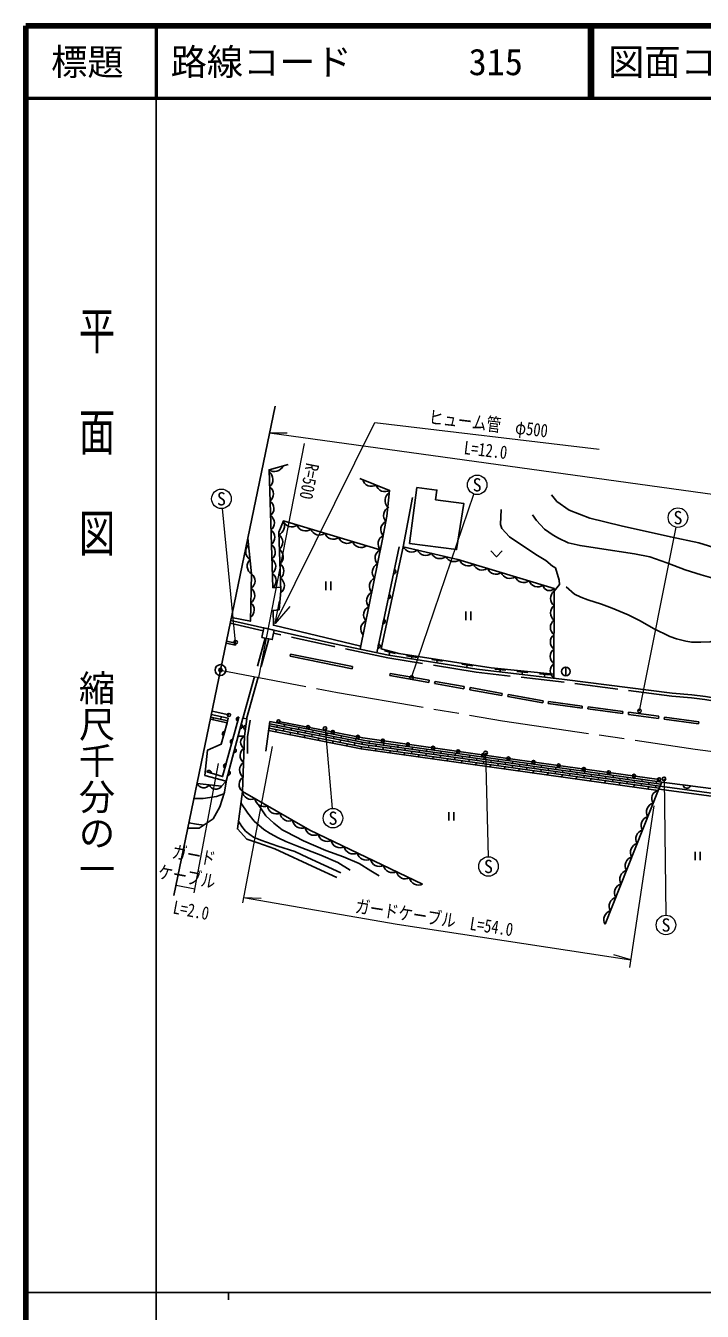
# Model space of a CAD drawing. Units: millimetres at full size, sheet at 1:1000; details may follow other scales. Extents: x 40000 to 680000, y 20000 to 380000.
# Drawn here: x 40000 to 133382, y 202409 to 380000 of the extents above; entities that cross this region are included whole.
import ezdxf
from ezdxf.enums import TextEntityAlignment as Align

# ---------------------------------------------------------------- set-up
doc = ezdxf.new("R2010")
doc.units = ezdxf.units.MM
doc.header["$LTSCALE"] = 1000
doc.header["$PDMODE"] = 32
doc.header["$PDSIZE"] = 500
doc.linetypes.add('CHAIN', pattern=[18.5, 12, -1.5, 3.5, -1.5])
doc.linetypes.add('DASHED', pattern=[7.5, 6, -1.5])
for name, color, linetype, lineweight in [('0_16', 7, 'Continuous', 13), ('M-BGD', 7, 'Continuous', 25), ('M-BMK', 2, 'CHAIN', 13), ('M-BMK-OTRS', 5, 'Continuous', 25), ('M-BMK-SRVR', 3, 'Continuous', 25), ('M-STR-HTXT', 7, 'Continuous', 13), ('M-STR-STRC', 7, 'Continuous', 25), ('M-TTL', 2, 'Continuous', 140), ('M-TTL-BAND', 7, 'Continuous', 25), ('M-TTL-LINE', 7, 'Continuous', 50)]:
    doc.layers.add(name, color=color, linetype=linetype, lineweight=lineweight)
doc.layers.add('M-OTRS', color=6, linetype='Continuous')
doc.layers.add('M-TTL-TXT', color=7, linetype='Continuous')
doc.styles.add('@ＭＳ ゴシック', font='')
doc.styles.add('ＭＳ ゴシック', font='')
doc.styles.get('@ＭＳ ゴシック').set_extended_font_data('@MS Gothic')
doc.styles.get('ＭＳ ゴシック').set_extended_font_data('MS Gothic')

msp = doc.modelspace()

# ---------------------------------------------------------------- linework, layer by layer
at = {"layer": '0_16'}
for p, q in [((74410, 297438), (75025, 300483)), ((74410, 297438), (75745, 300125)), ((76465, 299767), (74410, 297438))]:
    msp.add_line(p, q, dxfattribs=at)
at = {"layer": 'M-BGD'}
for p, q in [((88458, 293391), (91541, 307993)), ((90883, 304875), (90753, 304262)), ((75209, 302431), (74099, 302332)), ((81428, 303200), (81428, 302026)), ((82128, 303200), (82128, 302026)), ((90160, 301450), (90030, 300838)), ((100737, 299074), (100737, 297900)), ((101437, 299074), (101437, 297900)), ((89436, 298026), (89307, 297413)), ((67708, 294993), (69020, 294727)), ((67648, 294699), (68960, 294433)), ((69020, 294727), (68960, 294433)), ((76562, 293201), (76502, 292907)), ((76562, 293201), (85094, 291473)), ((88713, 294601), (88584, 293989)), ((90973, 293257), (89523, 293639)), ((90248, 293448), (90172, 293158)), ((76502, 292907), (85038, 291179)), ((85094, 291473), (85035, 291179)), ((94039, 292732), (92557, 292959)), ((93298, 292845), (93253, 292549)), ((97516, 292198), (96033, 292426)), ((96775, 292312), (96729, 292016)), ((101691, 291558), (100208, 291785)), ((100949, 291672), (100904, 291375)), ((114548, 291392), (114548, 290192)), ((90319, 290536), (90266, 290241)), ((90266, 290241), (95632, 289278)), ((90319, 290536), (95685, 289574)), ((95685, 289574), (95632, 289278)), ((106254, 290956), (104763, 291113)), ((105509, 291034), (105477, 290736)), ((109300, 290635), (107808, 290792)), ((108554, 290713), (108522, 290415)), ((112397, 290308), (110905, 290465)), ((111651, 290387), (111619, 290088)), ((96496, 289428), (96443, 289133)), ((96443, 289133), (100485, 288408)), ((96496, 289428), (100538, 288703)), ((100538, 288703), (100485, 288408)), ((101348, 288558), (101295, 288263)), ((101295, 288263), (105717, 287470)), ((101348, 288558), (105770, 287765)), ((105770, 287765), (105717, 287470)), ((106580, 287620), (106527, 287324)), ((106527, 287324), (111365, 286456)), ((106580, 287620), (111412, 286753)), ((111412, 286753), (111359, 286458)), ((112161, 286652), (112124, 286354)), ((112124, 286354), (116785, 285725)), ((112161, 286652), (116822, 286022)), ((116821, 286013), (116784, 285716)), ((65486, 284226), (67825, 283688)), ((67887, 283991), (65538, 284476)), ((67961, 284347), (65611, 284832)), ((65712, 285319), (68050, 284781)), ((66982, 284549), (66908, 284193)), ((69269, 283897), (69435, 284500)), ((117626, 285914), (117589, 285616)), ((117589, 285616), (122379, 284969)), ((117626, 285914), (122415, 285267)), ((122414, 285258), (122377, 284960)), ((123219, 285159), (123182, 284861)), ((123182, 284861), (127340, 284299)), ((123219, 285159), (127377, 284597)), ((127376, 284588), (127339, 284291)), ((128180, 284489), (128143, 284191)), ((128143, 284191), (132862, 283554)), ((128180, 284489), (132899, 283852)), ((67311, 281910), (67485, 282512)), ((69753, 283519), (69593, 282914)), ((70315, 282726), (70394, 283347)), ((73716, 283878), (73122, 279783)), ((74582, 282772), (74519, 282459)), ((74704, 283377), (74643, 283074)), ((75623, 282878), (75563, 282575)), ((75743, 283471), (75684, 283180)), ((76543, 282378), (76480, 282066)), ((76664, 282983), (76604, 282681)), ((77584, 282484), (77524, 282182)), ((77703, 283078), (77645, 282786)), ((78625, 282589), (78565, 282287)), ((79664, 282684), (79606, 282392)), ((132898, 283843), (132861, 283545)), ((68425, 280824), (68590, 281427)), ((78504, 281985), (78441, 281672)), ((79545, 282090), (79484, 281788)), ((80465, 281591), (80402, 281278)), ((80586, 282195), (80526, 281893)), ((81506, 281696), (81445, 281394)), ((81625, 282290), (81567, 281999)), ((82426, 281197), (82363, 280884)), ((82547, 281802), (82486, 281500)), ((83467, 281303), (83406, 281000)), ((83586, 281897), (83528, 281605)), ((84387, 280804), (84324, 280491)), ((84508, 281408), (84447, 281106)), ((85428, 280909), (85367, 280607)), ((85547, 281503), (85488, 281211)), ((86469, 281014), (86408, 280712)), ((87443, 281161), (87403, 280871)), ((88393, 280732), (88351, 280431)), ((89424, 280884), (89383, 280594)), ((91405, 280607), (91364, 280316)), ((68868, 280179), (68708, 279574)), ((86347, 280410), (86285, 280097)), ((87361, 280570), (87318, 280269)), ((88309, 280130), (88265, 279819)), ((89341, 280293), (89299, 279992)), ((90289, 279853), (90246, 279541)), ((90374, 280455), (90332, 280154)), ((91322, 280015), (91280, 279714)), ((92270, 279576), (92226, 279264)), ((92354, 280178), (92312, 279877)), ((93303, 279738), (93260, 279437)), ((93385, 280330), (93345, 280039)), ((94251, 279298), (94207, 278987)), ((94335, 279900), (94293, 279599)), ((95283, 279461), (95241, 279160)), ((95366, 280052), (95325, 279762)), ((96231, 279021), (96188, 278709)), ((96316, 279623), (96274, 279322)), ((97264, 279184), (97222, 278882)), ((97347, 279775), (97306, 279485)), ((98296, 279346), (98254, 279045)), ((99245, 278906), (99203, 278605)), ((99327, 279498), (99287, 279207)), ((100277, 279069), (100235, 278768)), ((101308, 279221), (101267, 278930)), ((103289, 278943), (103248, 278653)), ((67497, 277449), (67663, 278052)), ((68046, 277074), (67886, 276469)), ((98212, 278744), (98169, 278432)), ((100193, 278467), (100149, 278155)), ((101225, 278629), (101183, 278328)), ((102174, 278189), (102130, 277878)), ((102258, 278791), (102216, 278490)), ((103206, 278352), (103164, 278051)), ((104154, 277912), (104111, 277600)), ((104239, 278514), (104196, 278213)), ((105187, 278074), (105145, 277773)), ((105270, 278666), (105229, 278376)), ((106135, 277635), (106091, 277323)), ((106219, 278237), (106177, 277936)), ((107167, 277797), (107125, 277496)), ((107250, 278389), (107210, 278098)), ((108116, 277358), (108072, 277046)), ((108200, 277960), (108158, 277659)), ((109148, 277520), (109106, 277219)), ((109231, 278111), (109190, 277821)), ((110096, 277080), (110053, 276769)), ((110181, 277682), (110138, 277381)), ((111129, 277243), (111087, 276942)), ((111212, 277834), (111171, 277544)), ((112161, 277405), (112119, 277104)), ((113192, 277557), (113152, 277266)), ((114142, 277128), (114100, 276827)), ((115173, 277280), (115132, 276989)), ((64728, 276443), (67672, 275663)), ((64990, 276950), (65589, 276767)), ((112077, 276803), (112033, 276491)), ((113109, 276965), (113067, 276664)), ((114058, 276526), (114014, 276214)), ((115090, 276688), (115048, 276387)), ((116038, 276248), (115995, 275937)), ((116123, 276851), (116081, 276550)), ((117071, 276411), (117029, 276110)), ((117154, 277002), (117113, 276712)), ((118019, 275971), (117975, 275660)), ((118103, 276573), (118061, 276272)), ((119052, 276134), (119009, 275833)), ((119134, 276725), (119094, 276435)), ((120000, 275694), (119956, 275382)), ((120084, 276296), (120042, 275995)), ((121032, 275856), (120990, 275555)), ((121115, 276448), (121074, 276157)), ((121980, 275417), (121937, 275105)), ((122065, 276019), (122023, 275718)), ((123013, 275579), (122971, 275278)), ((123096, 276171), (123055, 275880)), ((124045, 275742), (124003, 275440)), ((124994, 275302), (124951, 275001)), ((125076, 275893), (125036, 275603)), ((126026, 275464), (125984, 275163)), ((127057, 275616), (127016, 275326)), ((127288, 274356), (127780, 275515)), ((127780, 275515), (145032, 273237)), ((119985, 255866), (127288, 274356)), ((123961, 275139), (123917, 274828)), ((125942, 274862), (125898, 274551)), ((126974, 275025), (126932, 274724)), ((127372, 274554), (144870, 272211)), ((127534, 274935), (144932, 272606)), ((131741, 274992), (130759, 275122)), ((98380, 271366), (98380, 270192)), ((99080, 271366), (99080, 270192)), ((132399, 265888), (132399, 264714)), ((133099, 265888), (133099, 264714))]:
    msp.add_line(p, q, dxfattribs=at)
at = {"layer": 'M-BGD', "linetype": 'DASHED'}
for p, q in [((72787, 296419), (68211, 297445)), ((69988, 284320), (73069, 295388)), ((70486, 284242), (73560, 295287))]:
    msp.add_line(p, q, dxfattribs=at)
at = {"layer": 'M-BGD'}
for points in [[(76215, 319388), (73584, 318665), (74099, 302332)], [(86161, 293876), (89241, 309062), (89864, 312271), (90227, 315815), (86104, 317452)], [(93981, 316215), (92982, 308476), (99479, 307636), (100488, 313983), (96568, 314525), (96752, 315851), (93980, 316208)], [(112899, 290406), (104240, 291319), (91507, 293272), (89065, 293914), (92115, 308034), (93370, 314824)], [(112567, 315174), (113298, 314278), (115023, 313093), (117877, 311987), (122168, 310926), (128994, 309389), (132895, 308579), (137630, 307072), (141725, 305514), (147914, 303076), (149163, 302697), (151585, 302315), (153173, 302100), (154524, 301654), (155255, 301341), (155458, 301097), (155394, 300971)], [(112936, 301882), (113682, 302788), (113647, 303421), (113103, 305089), (112713, 305334), (111770, 306146), (110409, 306943), (106792, 309391), (105705, 310529), (105532, 311118), (105628, 313160)], [(88944, 307597), (75571, 311581), (74913, 310052), (75229, 301916)], [(154043, 300053), (153199, 300602), (152153, 300901), (151474, 301101), (149450, 301714), (146994, 302163), (144638, 302415), (143208, 302504), (139221, 302920), (136457, 303313), (134855, 303671), (133245, 304150), (130999, 304847), (128507, 305824), (126140, 306629), (124046, 307031), (119207, 307767), (116513, 308179), (114884, 308567), (113521, 309197), (112819, 309609), (111594, 310449), (110510, 311637), (109950, 312424)], [(70646, 309226), (71179, 304273), (71008, 297721), (68384, 298263)], [(112898, 289867), (112938, 302264), (99639, 306281), (92115, 308034)], [(104185, 307438), (104981, 306642), (105776, 307438)], [(86240, 294270), (74184, 297169), (74146, 299195), (74960, 299317), (75229, 301916)], [(152557, 298587), (150683, 299720), (149368, 300455), (148276, 300592), (147510, 300592), (146650, 300398), (144609, 299678), (140595, 297688), (135852, 295405), (134454, 294902), (133178, 294855), (131934, 294838), (131103, 294998), (129832, 295316), (128925, 295639), (126632, 296720), (124808, 297771), (123142, 298632), (120949, 299536), (119457, 300089), (117575, 300688), (116601, 301050), (115744, 301473), (114607, 302488)], [(144751, 285609), (133813, 287318), (131922, 287547), (129210, 287787), (114376, 289696), (102248, 291099), (90062, 293052), (82636, 294621), (68299, 297835)], [(67961, 284347), (67825, 283688), (66972, 280734), (65078, 279907), (64728, 276443)], [(69435, 284500), (67176, 276279), (65050, 276932)], [(65929, 284395), (65882, 284169), (65873, 284137)], [(67712, 275814), (69966, 284323), (70508, 284239), (70201, 281834), (69312, 281854)], [(70995, 284062), (70622, 281746), (70622, 279478)], [(73539, 282656), (86305, 280093), (127288, 274356)], [(73585, 282972), (86432, 280393), (127415, 274656)], [(73629, 283278), (86555, 280683), (127538, 274946)], [(73674, 283583), (86678, 280972), (127661, 275235)], [(73716, 283878), (86797, 281252), (127780, 275515)], [(74890, 283895), (86520, 281617), (106224, 278811), (127427, 275882)], [(70201, 281834), (69902, 274212), (69208, 269053), (70516, 267619), (72058, 267142), (74395, 266314), (80116, 263615), (82920, 262353)], [(62379, 269171), (63942, 269143), (65892, 270446), (66777, 272107), (67437, 274140), (67712, 275814)], [(63652, 275340), (67036, 274934), (67672, 275663)], [(63216, 273227), (64493, 273232), (66315, 273522), (67356, 273892)], [(94788, 261422), (79223, 268849), (69902, 274212)], [(84785, 263350), (83075, 264385), (80732, 265420), (77531, 266660), (75904, 267324), (74857, 267814), (73737, 268395), (72852, 268983), (71548, 270113), (70639, 271205), (69693, 272657)], [(72108, 272380), (73158, 270869), (74251, 269835), (75416, 268899), (75951, 268629), (78323, 267382), (81402, 266049), (83840, 265173), (86012, 264256), (87613, 263266), (88791, 262549)], [(69351, 270118), (69806, 269399), (70332, 268736), (70923, 268276), (71426, 267920), (72428, 267502), (74812, 266678), (77126, 265928), (78873, 265079), (83472, 262997)], [(62522, 269865), (63585, 269691), (64581, 269570)]]:
    msp.add_lwpolyline(points, dxfattribs=at)
msp.add_lwpolyline([(72596, 295485), (74033, 295190), (74294, 296491), (72862, 296812)], close=True, dxfattribs=at)
at = {"layer": 'M-BGD', "linetype": 'DASHED'}
msp.add_lwpolyline([(185865, 279483), (178910, 280102), (167835, 281431), (167583, 281643), (149647, 284439), (133758, 286922), (131881, 287149), (129167, 287389), (114328, 289299), (102193, 290702), (89989, 292659), (82551, 294230), (74219, 296098)], dxfattribs=at)
at = {"layer": 'M-BGD'}
for centre, radius in [((114548, 290792), 600), ((68050, 284781), 225), ((74890, 283895), 225), ((78970, 283096), 225), ((82405, 282423), 225), ((85840, 281750), 225), ((89299, 281221), 225), ((92764, 280728), 225), ((96229, 280235), 225), ((99694, 279741), 225), ((103159, 279248), 225), ((106624, 278756), 225), ((110091, 278277), 225), ((113558, 277798), 225), ((117025, 277319), 225), ((120493, 276840), 225), ((123960, 276361), 225), ((127427, 275882), 225)]:
    msp.add_circle(centre, radius, dxfattribs=at)
for centre, radius, start, end in [((74350, 319653), 1250, 232.24757, 338.50777), ((72877, 317301), 1250, 308.67366, 54.93386), ((72940, 315302), 1250, 308.67366, 54.93386), ((87715, 317619), 1250, 195.22435, 301.48455), ((89574, 316881), 1250, 195.22435, 301.48455), ((90838, 314419), 1250, 121.01184, 227.27204), ((73003, 313303), 1250, 308.67366, 54.93386), ((90645, 312360), 1250, 115.89209, 222.1523), ((73066, 311304), 1250, 308.67366, 54.93386), ((74332, 310909), 1374, 295.70725, 27.28989), ((76699, 312028), 1250, 200.27851, 306.53872), ((78616, 311457), 1250, 200.27851, 306.53872), ((90264, 310397), 1250, 115.89209, 222.1523), ((73129, 309305), 1250, 308.67366, 54.93386), ((74217, 308643), 1250, 309.09938, 55.35959), ((80533, 310886), 1250, 200.27851, 306.53872), ((82449, 310314), 1250, 200.27851, 306.53872), ((84366, 309743), 1250, 200.27851, 306.53872), ((89878, 308428), 1250, 115.40314, 221.66335), ((71604, 307336), 1250, 133.00655, 239.26675), ((73192, 307306), 1250, 308.67366, 54.93386), ((74295, 306644), 1250, 309.09938, 55.35959), ((86283, 309172), 1250, 200.27851, 306.53872), ((89480, 306468), 1250, 115.40314, 221.66335), ((93259, 308537), 1250, 203.75711, 310.01732), ((95207, 308083), 1250, 203.75711, 310.01732), ((71818, 305348), 1250, 133.00655, 239.26675), ((73255, 305307), 1250, 308.67366, 54.93386), ((74373, 304646), 1250, 309.09938, 55.35959), ((89082, 304508), 1250, 115.40314, 221.66335), ((97155, 307630), 1250, 203.75711, 310.01732), ((99144, 307311), 1344, 208.41678, 304.34207), ((101076, 306630), 1250, 200.06241, 306.32261), ((102990, 306052), 1250, 200.06241, 306.32261), ((70403, 303293), 1250, 305.37684, 51.63705), ((73317, 303308), 1250, 308.67366, 54.93386), ((90765, 304580), 318, 267.96663, 68.18436), ((104905, 305474), 1250, 200.06241, 306.32261), ((106819, 304895), 1250, 200.06241, 306.32261), ((108734, 304317), 1250, 200.06241, 306.32261), ((70351, 301294), 1250, 305.37684, 51.63705), ((74450, 302647), 1250, 306.94252, 55.35959), ((88685, 302548), 1250, 115.40314, 221.66335), ((110649, 303739), 1250, 200.06241, 306.32261), ((112270, 302850), 889, 187.64422, 318.7408), ((70299, 299294), 1250, 305.37684, 51.63705), ((88287, 300587), 1250, 115.40314, 221.66335), ((90042, 301155), 318, 267.96663, 68.18436), ((113683, 300879), 1250, 126.68475, 232.94496), ((87890, 298627), 1250, 115.40314, 221.66335), ((113677, 298879), 1250, 126.68475, 232.94496), ((87492, 296667), 1250, 115.40314, 221.66335), ((89318, 297731), 318, 267.96663, 68.18436), ((113670, 296879), 1250, 126.68475, 232.94496), ((113664, 294879), 1250, 126.68475, 232.94496), ((88595, 294306), 318, 267.96663, 68.18436), ((113657, 292879), 1250, 126.68475, 232.94496), ((113651, 290879), 1250, 126.68475, 232.94496), ((69404, 284184), 318, 84.52944, 244.74717), ((67451, 282196), 318, 83.78144, 243.99917), ((69621, 283231), 318, 265.05418, 65.27191), ((70409, 283029), 318, 92.61, 252.82773), ((68560, 281111), 318, 84.52944, 244.74717), ((70546, 281006), 897, 112.63942, 242.87155), ((68736, 279890), 318, 265.05418, 65.27191), ((70847, 279179), 1250, 124.62538, 230.88558), ((65273, 276806), 318, 352.80332, 153.02105), ((67633, 277736), 318, 84.52944, 244.74717), ((67913, 276785), 318, 265.05418, 65.27191), ((70769, 277181), 1250, 124.62538, 230.88558), ((64553, 275694), 968, 201.47474, 324.8444), ((70691, 275182), 1250, 124.62538, 230.88558), ((66245, 275491), 968, 201.47474, 324.8444), ((71143, 274364), 1250, 186.95337, 293.21357), ((127517, 273250), 1120, 100.28454, 214.93913), ((131263, 275154), 505, 183.64971, 341.3079), ((72876, 273366), 1250, 186.95337, 293.21357), ((74610, 272369), 1250, 186.95337, 293.21357), ((126928, 271402), 1250, 105.31689, 211.5771), ((76343, 271371), 1250, 186.95337, 293.21357), ((78077, 270374), 1250, 186.95337, 293.21357), ((126193, 269542), 1250, 105.31689, 211.5771), ((79769, 269371), 1206, 187.01028, 298.65959), ((81573, 268559), 1250, 191.36254, 297.62274), ((125459, 267682), 1250, 105.31689, 211.5771), ((83378, 267697), 1250, 191.36254, 297.62274), ((85183, 266836), 1250, 191.36254, 297.62274), ((124724, 265822), 1250, 105.31689, 211.5771), ((86988, 265975), 1250, 191.36254, 297.62274), ((88793, 265114), 1250, 191.36254, 297.62274), ((123989, 263962), 1250, 105.31689, 211.5771), ((90598, 264252), 1250, 191.36254, 297.62274), ((92404, 263391), 1250, 191.36254, 297.62274), ((123255, 262101), 1250, 105.31689, 211.5771), ((94209, 262530), 1250, 191.36254, 297.62274), ((122520, 260241), 1250, 105.31689, 211.5771), ((121785, 258381), 1250, 105.31689, 211.5771), ((121050, 256521), 1250, 105.31689, 211.5771)]:
    msp.add_arc(centre, radius, start, end, dxfattribs=at)
at = {"layer": 'M-BMK'}
msp.add_lwpolyline([(66882, 290985), (83015, 287883), (105800, 283985), (132400, 280082), (165328, 275546), (198156, 271182), (218993, 268659), (235411, 267026), (241215, 266706), (254430, 266971), (264473, 268122), (274347, 269779), (286240, 272533), (298730, 276707), (308078, 280559), (318877, 285788), (330156, 292489), (341824, 300768), (346477, 304722), (352870, 310326)], dxfattribs=at)
at = {"layer": 'M-BMK-OTRS'}
msp.add_line((60459, 259866), (74408, 327452), dxfattribs=at)
at = {"layer": 'M-BMK-SRVR'}
msp.add_circle((66882, 290985), 750, dxfattribs=at)
at = {"layer": 'M-OTRS'}
msp.add_point((66882, 290985), dxfattribs=at)
at = {"layer": 'M-STR-HTXT'}
for p, q in [((73645, 323755), (76100, 323760)), ((72186, 289965), (78485, 322288)), ((93258, 289960), (101874, 315300)), ((68964, 294843), (67144, 313301)), ((124721, 285359), (129763, 310722)), ((81310, 282902), (82286, 271871)), ((74015, 280413), (69911, 258840)), ((103476, 279542), (103838, 265208)), ((63253, 260202), (66629, 278066)), ((128107, 275957), (128352, 257124)), ((123364, 249920), (126764, 272253)), ((60745, 261252), (63359, 260758)), ((70048, 259560), (72502, 259481)), ((123524, 250967), (121172, 251671))]:
    msp.add_line(p, q, dxfattribs=at)
for points in [[(74410, 297438), (88207, 325209), (119128, 321515)], [(73645, 323755), (141119, 314435), (192776, 307315), (203633, 305756), (222033, 303239)], [(70048, 259560), (91272, 255877), (123524, 250967)]]:
    msp.add_lwpolyline(points, dxfattribs=at)
for centre in [(102309, 316579), (67011, 314644), (130027, 312046), (82405, 270526), (103872, 263859), (128370, 255774)]:
    msp.add_circle(centre, 1350, dxfattribs=at)
at = {"layer": 'M-STR-STRC'}
for centre in [(68964, 294843), (93258, 289960), (124721, 285359), (81310, 282902), (103476, 279542), (128107, 275957)]:
    msp.add_circle(centre, 250, dxfattribs=at)
at = {"layer": 'M-TTL'}
for p, q in [((40000, 380000), (40000, 20000)), ((680000, 380000), (40000, 380000))]:
    msp.add_line(p, q, dxfattribs=at)
at = {"layer": 'M-TTL-BAND'}
for p, q in [((58000, 370000), (58000, 20000)), ((40000, 205000), (579000, 205000)), ((68000, 205000), (68000, 204000))]:
    msp.add_line(p, q, dxfattribs=at)
at = {"layer": 'M-TTL-LINE'}
for p, q in [((58000, 380000), (58000, 370000)), ((117750, 380000), (117750, 370000)), ((118250, 380000), (118250, 370000)), ((40000, 370000), (680000, 370000))]:
    msp.add_line(p, q, dxfattribs=at)

# ---------------------------------------------------------------- texts
at = {"layer": 'M-STR-HTXT', "style": 'ＭＳ ゴシック', "width": 0.8}
for s, rotation, p in [('ヒューム管\u3000φ500', 353.187, (103690, 323548)), ('L=12.0', 353.187, (103309, 319931)), ('R=500', 258.973, (77712, 317339)), ('ガード', 349.3, (62948, 263980)), ('ケーブル', 349.3, (61983, 261017)), ('ガードケーブル\u3000L=54.0', 351.344, (96169, 255321)), ('L=2.0', 349.3, (62564, 256370))]:
    msp.add_text(s, height=1833, rotation=rotation, dxfattribs=at).set_placement(p, align=Align.BOTTOM_CENTER)
at = {"layer": 'M-STR-HTXT', "style": 'ＭＳ ゴシック'}
for p in [(102309, 316579), (67011, 314644), (130027, 312046), (82405, 270526), (103872, 263859), (128370, 255774)]:
    msp.add_text('S', height=1833, dxfattribs=at).set_placement(p, align=Align.MIDDLE_CENTER)
at = {"layer": 'M-TTL-BAND', "style": '@ＭＳ ゴシック', "width": 1.4}
msp.add_text('平  面  図', height=3666, rotation=270, dxfattribs=at).set_placement((49777, 306475), align=Align.MIDDLE_RIGHT)
at = {"layer": 'M-TTL-BAND', "style": '@ＭＳ ゴシック'}
msp.add_text('縮尺千分の一', height=3666, rotation=270, dxfattribs=at).set_placement((49777, 261030), align=Align.MIDDLE_RIGHT)
at = {"layer": 'M-TTL-TXT', "style": 'ＭＳ ゴシック'}
msp.add_text('標題', height=3666, dxfattribs=at).set_placement((48500, 375000), align=Align.MIDDLE_CENTER)
for s, p in [('路線コード', (60000, 375000)), ('315', (101142, 375000)), ('図面コード', (120380, 375000))]:
    msp.add_text(s, height=3666, dxfattribs=at).set_placement(p, align=Align.MIDDLE_LEFT)

doc.saveas('drawing.dxf')
